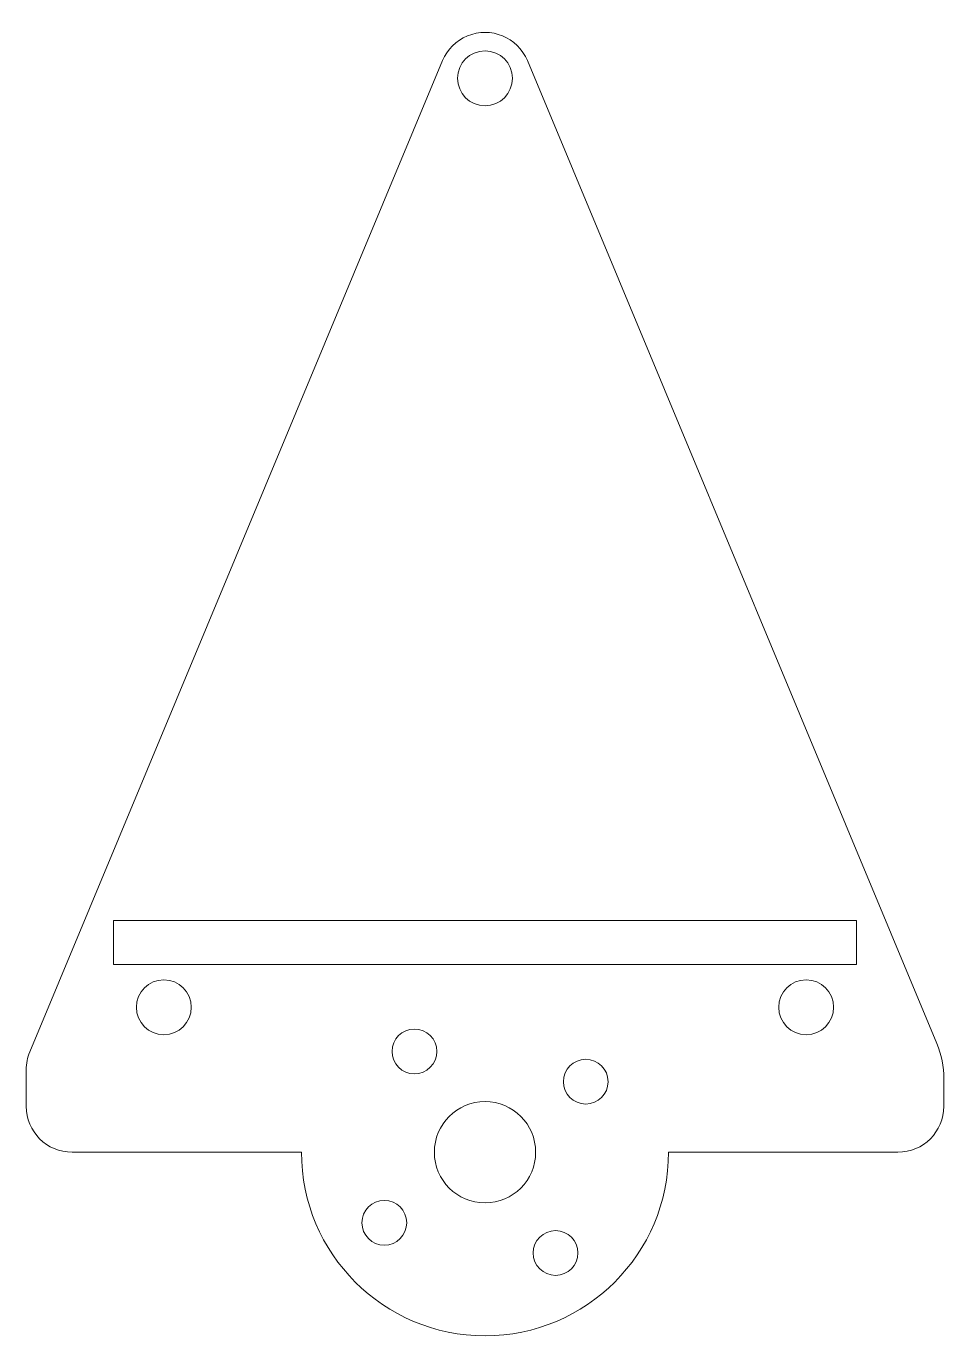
# Model space of a CAD drawing. Header units: inches. Extents: x 1.25 to 3.75, y -5.3 to -1.74.
import ezdxf

# ---------------------------------------------------------------- set-up
doc = ezdxf.new("R2010")
doc.units = ezdxf.units.IN
doc.header["$MEASUREMENT"] = 0
doc.layers.add('Layer 1', color=7, linetype='Continuous')

# ---------------------------------------------------------------- blocks, each defined once
blk = doc.blocks.new('block 2')
at = {"layer": 'Layer 1', "color": 7, "lineweight": 15, "true_color": 0xffffff}
blk.add_open_spline([(2.6339, -4.8046), (2.6339, -4.7284), (2.5721, -4.6667), (2.4959, -4.6667), (2.4197, -4.6667), (2.3579, -4.7284), (2.3579, -4.8046), (2.3579, -4.8809), (2.4197, -4.9427), (2.4959, -4.9427), (2.5721, -4.9427), (2.6339, -4.8809), (2.6339, -4.8046), (2.6339, -4.8046), (2.6339, -4.8046), (2.6339, -4.8046)], degree=3, knots=[0, 0, 0, 0, 1, 1, 1, 2, 2, 2, 3, 3, 3, 4, 4, 4, 5, 5, 5, 5], dxfattribs=at)
blk = doc.blocks.new('block 3')
at = {"layer": 'Layer 1', "color": 7, "lineweight": 15, "true_color": 0xffffff}
blk.add_open_spline([(2.3647, -4.5302), (2.3647, -4.4965), (2.3374, -4.4692), (2.3037, -4.4692), (2.27, -4.4692), (2.2427, -4.4965), (2.2427, -4.5302), (2.2427, -4.5639), (2.27, -4.5912), (2.3037, -4.5912), (2.3374, -4.5912), (2.3647, -4.5639), (2.3647, -4.5302), (2.3647, -4.5302), (2.3647, -4.5302), (2.3647, -4.5302)], degree=3, knots=[0, 0, 0, 0, 1, 1, 1, 2, 2, 2, 3, 3, 3, 4, 4, 4, 5, 5, 5, 5], dxfattribs=at)
blk = doc.blocks.new('block 4')
at = {"layer": 'Layer 1', "color": 7, "lineweight": 15, "true_color": 0xffffff}
blk.add_open_spline([(2.749, -5.0791), (2.749, -5.0454), (2.7217, -5.0181), (2.688, -5.0181), (2.6544, -5.0181), (2.627, -5.0454), (2.627, -5.0791), (2.627, -5.1128), (2.6544, -5.1401), (2.688, -5.1401), (2.7217, -5.1401), (2.749, -5.1128), (2.749, -5.0791), (2.749, -5.0791), (2.749, -5.0791), (2.749, -5.0791)], degree=3, knots=[0, 0, 0, 0, 1, 1, 1, 2, 2, 2, 3, 3, 3, 4, 4, 4, 5, 5, 5, 5], dxfattribs=at)
blk = doc.blocks.new('block 5')
at = {"layer": 'Layer 1', "color": 7, "lineweight": 15, "true_color": 0xffffff}
blk.add_open_spline([(2.8313, -4.6125), (2.8313, -4.5788), (2.804, -4.5515), (2.7703, -4.5515), (2.7366, -4.5515), (2.7093, -4.5788), (2.7093, -4.6125), (2.7093, -4.6462), (2.7366, -4.6735), (2.7703, -4.6735), (2.804, -4.6735), (2.8313, -4.6462), (2.8313, -4.6125), (2.8313, -4.6125), (2.8313, -4.6125), (2.8313, -4.6125)], degree=3, knots=[0, 0, 0, 0, 1, 1, 1, 2, 2, 2, 3, 3, 3, 4, 4, 4, 5, 5, 5, 5], dxfattribs=at)
blk = doc.blocks.new('block 6')
at = {"layer": 'Layer 1', "color": 7, "lineweight": 15, "true_color": 0xffffff}
blk.add_open_spline([(2.2825, -4.9968), (2.2825, -4.9631), (2.2552, -4.9358), (2.2215, -4.9358), (2.1878, -4.9358), (2.1605, -4.9631), (2.1605, -4.9968), (2.1605, -5.0305), (2.1878, -5.0578), (2.2215, -5.0578), (2.2552, -5.0578), (2.2825, -5.0305), (2.2825, -4.9968), (2.2825, -4.9968), (2.2825, -4.9968), (2.2825, -4.9968)], degree=3, knots=[0, 0, 0, 0, 1, 1, 1, 2, 2, 2, 3, 3, 3, 4, 4, 4, 5, 5, 5, 5], dxfattribs=at)
blk = doc.blocks.new('block 7')
at = {"layer": 'Layer 1', "color": 7, "lineweight": 15, "true_color": 0xffffff}
blk.add_lwpolyline([(1.4834, -4.2936), (3.5084, -4.2936)], dxfattribs=at)
blk = doc.blocks.new('block 8')
at = {"layer": 'Layer 1', "color": 7, "lineweight": 15, "true_color": 0xffffff}
blk.add_lwpolyline([(3.5084, -4.2936), (3.5084, -4.1735)], dxfattribs=at)
blk = doc.blocks.new('block 9')
at = {"layer": 'Layer 1', "color": 7, "lineweight": 15, "true_color": 0xffffff}
blk.add_lwpolyline([(3.5084, -4.1735), (1.4834, -4.1735)], dxfattribs=at)
blk = doc.blocks.new('block 10')
at = {"layer": 'Layer 1', "color": 7, "lineweight": 15, "true_color": 0xffffff}
blk.add_lwpolyline([(1.4834, -4.1735), (1.4834, -4.2936)], dxfattribs=at)
blk = doc.blocks.new('block 11')
at = {"layer": 'Layer 1', "color": 7, "lineweight": 15, "true_color": 0xffffff}
blk.add_open_spline([(1.6956, -4.4098), (1.6956, -4.3685), (1.6622, -4.3351), (1.6209, -4.3351), (1.5796, -4.3351), (1.5461, -4.3685), (1.5461, -4.4098), (1.5461, -4.4511), (1.5796, -4.4846), (1.6209, -4.4846), (1.6622, -4.4846), (1.6956, -4.4511), (1.6956, -4.4098), (1.6956, -4.4098), (1.6956, -4.4098), (1.6956, -4.4098)], degree=3, knots=[0, 0, 0, 0, 1, 1, 1, 2, 2, 2, 3, 3, 3, 4, 4, 4, 5, 5, 5, 5], dxfattribs=at)
blk = doc.blocks.new('block 12')
at = {"layer": 'Layer 1', "color": 7, "lineweight": 15, "true_color": 0xffffff}
blk.add_open_spline([(3.4456, -4.4098), (3.4456, -4.3685), (3.4122, -4.3351), (3.3709, -4.3351), (3.3296, -4.3351), (3.2961, -4.3685), (3.2961, -4.4098), (3.2961, -4.4511), (3.3296, -4.4846), (3.3709, -4.4846), (3.4122, -4.4846), (3.4456, -4.4511), (3.4456, -4.4098), (3.4456, -4.4098), (3.4456, -4.4098), (3.4456, -4.4098)], degree=3, knots=[0, 0, 0, 0, 1, 1, 1, 2, 2, 2, 3, 3, 3, 4, 4, 4, 5, 5, 5, 5], dxfattribs=at)
blk = doc.blocks.new('block 13')
at = {"layer": 'Layer 1', "color": 7, "lineweight": 15, "true_color": 0xffffff}
blk.add_open_spline([(2.5706, -1.8796), (2.5706, -1.8384), (2.5372, -1.8049), (2.4959, -1.8049), (2.4546, -1.8049), (2.4211, -1.8384), (2.4211, -1.8796), (2.4211, -1.9209), (2.4546, -1.9544), (2.4959, -1.9544), (2.5372, -1.9544), (2.5706, -1.9209), (2.5706, -1.8796), (2.5706, -1.8796), (2.5706, -1.8796), (2.5706, -1.8796)], degree=3, knots=[0, 0, 0, 0, 1, 1, 1, 2, 2, 2, 3, 3, 3, 4, 4, 4, 5, 5, 5, 5], dxfattribs=at)
blk = doc.blocks.new('block 14')
at = {"layer": 'Layer 1', "color": 7, "lineweight": 15, "true_color": 0xffffff}
blk.add_lwpolyline([(3.7459, -4.6796), (3.7459, -4.6047)], dxfattribs=at)
blk = doc.blocks.new('block 15')
at = {"layer": 'Layer 1', "color": 7, "lineweight": 15, "true_color": 0xffffff}
blk.add_lwpolyline([(2.9959, -4.8046), (3.6209, -4.8046)], dxfattribs=at)
blk = doc.blocks.new('block 16')
at = {"layer": 'Layer 1', "color": 7, "lineweight": 15, "true_color": 0xffffff}
blk.add_open_spline([(1.9959, -4.8046), (1.9959, -5.0808), (2.2197, -5.3046), (2.4959, -5.3046), (2.772, -5.3046), (2.9959, -5.0808), (2.9959, -4.8046)], degree=3, knots=[0, 0, 0, 0, 1, 1, 1, 2, 2, 2, 2], dxfattribs=at)
blk = doc.blocks.new('block 17')
at = {"layer": 'Layer 1', "color": 7, "lineweight": 15, "true_color": 0xffffff}
blk.add_lwpolyline([(1.3709, -4.8046), (1.9959, -4.8046)], dxfattribs=at)
blk = doc.blocks.new('block 18')
at = {"layer": 'Layer 1', "color": 7, "lineweight": 15, "true_color": 0xffffff}
blk.add_lwpolyline([(1.2459, -4.5796), (1.2459, -4.6796)], dxfattribs=at)
blk = doc.blocks.new('block 19')
at = {"layer": 'Layer 1', "color": 7, "lineweight": 15, "true_color": 0xffffff}
blk.add_lwpolyline([(2.3805, -1.8316), (1.2555, -4.5316)], dxfattribs=at)
blk = doc.blocks.new('block 20')
at = {"layer": 'Layer 1', "color": 7, "lineweight": 15, "true_color": 0xffffff}
blk.add_lwpolyline([(3.7267, -4.5085), (2.6113, -1.8316)], dxfattribs=at)
blk = doc.blocks.new('block 21')
at = {"layer": 'Layer 1', "color": 7, "lineweight": 15, "true_color": 0xffffff}
blk.add_open_spline([(1.2459, -4.6796), (1.2459, -4.7487), (1.3019, -4.8046), (1.3709, -4.8046)], degree=3, dxfattribs=at)
blk = doc.blocks.new('block 22')
at = {"layer": 'Layer 1', "color": 7, "lineweight": 15, "true_color": 0xffffff}
blk.add_open_spline([(1.2555, -4.5316), (1.2492, -4.5468), (1.2459, -4.5632), (1.2459, -4.5796)], degree=3, dxfattribs=at)
blk = doc.blocks.new('block 23')
at = {"layer": 'Layer 1', "color": 7, "lineweight": 15, "true_color": 0xffffff}
blk.add_open_spline([(2.6113, -1.8316), (2.5847, -1.7678), (2.5115, -1.7377), (2.4478, -1.7643), (2.4174, -1.7769), (2.3932, -1.8011), (2.3805, -1.8316)], degree=3, knots=[0, 0, 0, 0, 1, 1, 1, 2, 2, 2, 2], dxfattribs=at)
blk = doc.blocks.new('block 24')
at = {"layer": 'Layer 1', "color": 7, "lineweight": 15, "true_color": 0xffffff}
blk.add_open_spline([(3.7459, -4.6047), (3.7459, -4.5716), (3.7394, -4.539), (3.7267, -4.5085)], degree=3, dxfattribs=at)
blk = doc.blocks.new('block 25')
at = {"layer": 'Layer 1', "color": 7, "lineweight": 15, "true_color": 0xffffff}
blk.add_open_spline([(3.6209, -4.8046), (3.6899, -4.8046), (3.7459, -4.7487), (3.7459, -4.6796)], degree=3, dxfattribs=at)

msp = doc.modelspace()

# ---------------------------------------------------------------- block references
at = {"layer": 'Layer 1'}
for name in ['block 23', 'block 13', 'block 19', 'block 20', 'block 9', 'block 10', 'block 8', 'block 7', 'block 11', 'block 12', 'block 3', 'block 24', 'block 22', 'block 5', 'block 18', 'block 14', 'block 2', 'block 21', 'block 25', 'block 17', 'block 16', 'block 15', 'block 6', 'block 4']:
    msp.add_blockref(name, (0, 0), dxfattribs=at)

doc.saveas('drawing.dxf')
